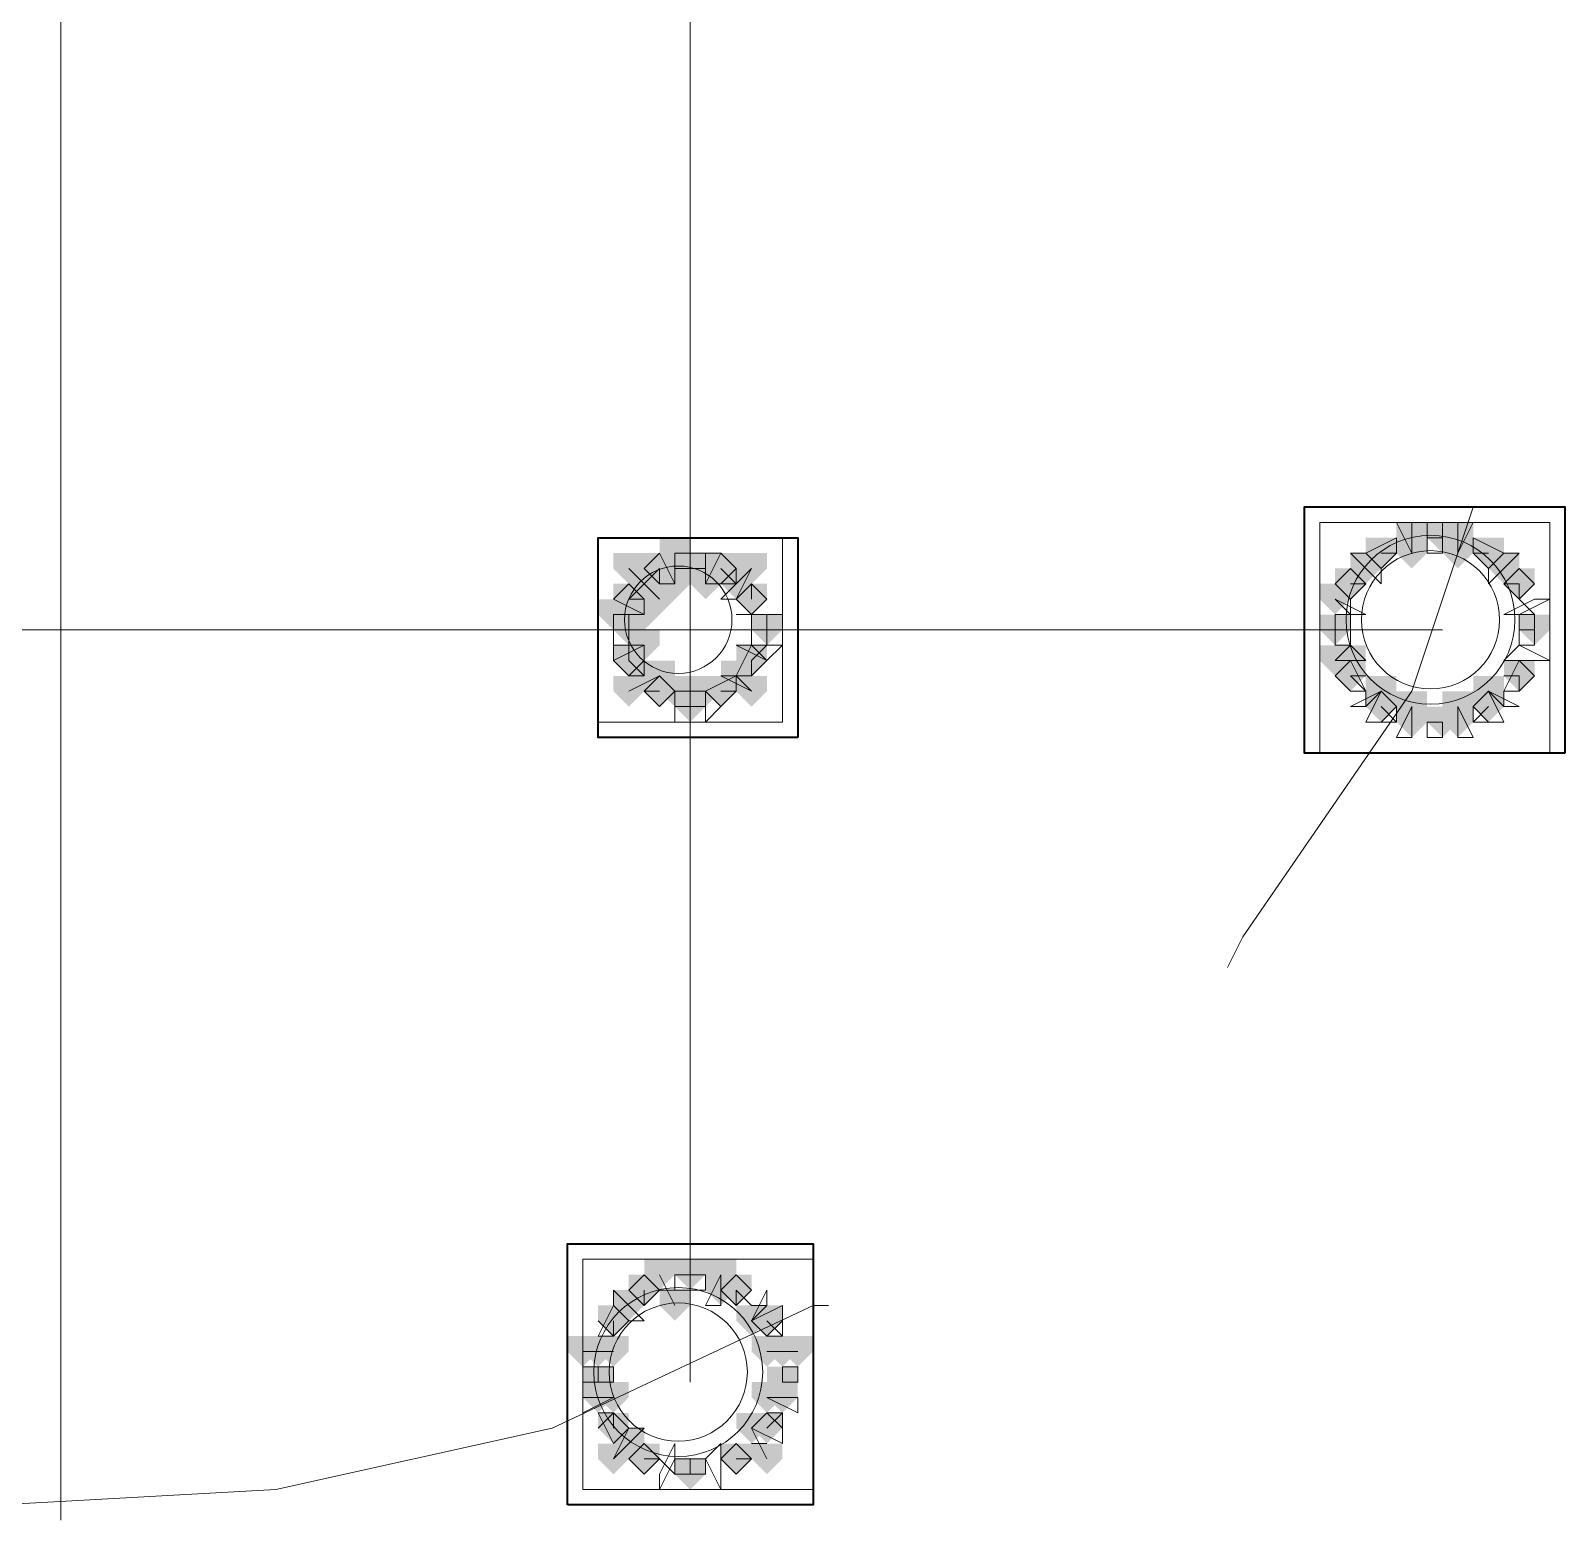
# Model space of a CAD drawing. Header units: millimetres. Extents: x 2315 to 4619, y 1334 to 1897.
# Drawn here: x 4199.89 to 4205.99, y 1548.66 to 1554.59 of the extents above; entities that cross this region are included whole.
import ezdxf

# ---------------------------------------------------------------- set-up
doc = ezdxf.new("R2010")
doc.units = ezdxf.units.MM
for name, color, linetype, true_color in [('PDF_10', 7, 'Continuous', 0x00b85c), ('PDF_AXIS', 7, 'Continuous', 0x00b85c), ('PDF_柱构件', 7, 'Continuous', 0x00b85c), ('PDF_转运站初步方案', 7, 'Continuous', 0x00b85c)]:
    doc.layers.add(name, color=color, linetype=linetype, true_color=true_color)
doc.layers.add('PDF_中心线层', color=1, linetype='Continuous')
doc.layers.add('PDF_粗实线层', color=7, linetype='Continuous')

msp = doc.modelspace()

# ---------------------------------------------------------------- hatches: boundary and pattern name
at = {"layer": 'PDF_10', "transparency": 33554559}
for points in [[(4205.5059, 1552.6298), (4205.4448, 1552.6298), (4205.4448, 1552.5687), (4205.5059, 1552.5076), (4205.567, 1552.5687), (4205.567, 1552.6298)], [(4205.5059, 1552.6298), (4205.4448, 1552.6298), (4205.4448, 1552.5687), (4205.5059, 1552.5076), (4205.567, 1552.5687), (4205.567, 1552.6298)], [(4205.5059, 1552.6298), (4205.4448, 1552.6298), (4205.4448, 1552.5687), (4205.5059, 1552.5076), (4205.567, 1552.5687), (4205.567, 1552.6298)], [(4205.2616, 1552.5687), (4205.2005, 1552.5687), (4205.2005, 1552.5076), (4205.2616, 1552.4466), (4205.3227, 1552.5076), (4205.3227, 1552.5687)], [(4205.2616, 1552.5687), (4205.2005, 1552.5687), (4205.2005, 1552.5076), (4205.2616, 1552.4466), (4205.3227, 1552.5076), (4205.3227, 1552.5687)], [(4205.6892, 1552.5687), (4205.6281, 1552.5687), (4205.6281, 1552.5076), (4205.6892, 1552.4466), (4205.7502, 1552.5076), (4205.7502, 1552.5687)], [(4205.6892, 1552.5687), (4205.6281, 1552.5687), (4205.6281, 1552.5076), (4205.6892, 1552.4466), (4205.7502, 1552.5076), (4205.7502, 1552.5687)], [(4202.3908, 1552.5076), (4202.3297, 1552.5076), (4202.3297, 1552.4466), (4202.3908, 1552.3855), (4202.4519, 1552.4466), (4202.4519, 1552.5076)], [(4202.3908, 1552.5076), (4202.3297, 1552.5076), (4202.3297, 1552.4466), (4202.3908, 1552.3855), (4202.4519, 1552.4466), (4202.4519, 1552.5076)], [(4202.5129, 1552.5076), (4202.4519, 1552.5076), (4202.4519, 1552.4466), (4202.5129, 1552.3855), (4202.574, 1552.4466), (4202.574, 1552.5076)], [(4202.5129, 1552.5076), (4202.4519, 1552.5076), (4202.4519, 1552.4466), (4202.5129, 1552.3855), (4202.574, 1552.4466), (4202.574, 1552.5076)], [(4202.6351, 1552.5076), (4202.574, 1552.5076), (4202.574, 1552.4466), (4202.6351, 1552.3855), (4202.6962, 1552.4466), (4202.6962, 1552.5076)], [(4202.6351, 1552.5076), (4202.574, 1552.5076), (4202.574, 1552.4466), (4202.6351, 1552.3855), (4202.6962, 1552.4466), (4202.6962, 1552.5076)], [(4205.1394, 1552.4466), (4205.0783, 1552.4466), (4205.0783, 1552.3855), (4205.1394, 1552.3244), (4205.2005, 1552.3855), (4205.2005, 1552.4466)], [(4205.1394, 1552.4466), (4205.0783, 1552.4466), (4205.0783, 1552.3855), (4205.1394, 1552.3244), (4205.2005, 1552.3855), (4205.2005, 1552.4466)], [(4205.8113, 1552.4466), (4205.7502, 1552.4466), (4205.7502, 1552.3855), (4205.8113, 1552.3244), (4205.8724, 1552.3855), (4205.8724, 1552.4466)], [(4205.8113, 1552.4466), (4205.7502, 1552.4466), (4205.7502, 1552.3855), (4205.8113, 1552.3244), (4205.8724, 1552.3855), (4205.8724, 1552.4466)], [(4202.2686, 1552.3855), (4202.2075, 1552.3855), (4202.2075, 1552.3244), (4202.2686, 1552.2633), (4202.3297, 1552.3244), (4202.3297, 1552.3855)], [(4202.2686, 1552.3855), (4202.2075, 1552.3855), (4202.2075, 1552.3244), (4202.2686, 1552.2633), (4202.3297, 1552.3244), (4202.3297, 1552.3855)], [(4202.7573, 1552.3855), (4202.6962, 1552.3855), (4202.6962, 1552.3244), (4202.7573, 1552.2633), (4202.8183, 1552.3244), (4202.8183, 1552.3855)], [(4202.7573, 1552.3855), (4202.6962, 1552.3855), (4202.6962, 1552.3244), (4202.7573, 1552.2633), (4202.8183, 1552.3244), (4202.8183, 1552.3855)], [(4202.7573, 1552.3855), (4202.6962, 1552.3855), (4202.6962, 1552.3244), (4202.7573, 1552.2633), (4202.8183, 1552.3244), (4202.8183, 1552.3855)], [(4202.2686, 1552.2633), (4202.2075, 1552.2633), (4202.2075, 1552.2022), (4202.2686, 1552.1412), (4202.3297, 1552.2022), (4202.3297, 1552.2633)], [(4202.2686, 1552.2633), (4202.2075, 1552.2633), (4202.2075, 1552.2022), (4202.2686, 1552.1412), (4202.3297, 1552.2022), (4202.3297, 1552.2633)], [(4202.8183, 1552.2633), (4202.7573, 1552.2633), (4202.7573, 1552.2022), (4202.8183, 1552.1412), (4202.8794, 1552.2022), (4202.8794, 1552.2633)], [(4202.8183, 1552.2633), (4202.7573, 1552.2633), (4202.7573, 1552.2022), (4202.8183, 1552.1412), (4202.8794, 1552.2022), (4202.8794, 1552.2633)], [(4205.0783, 1552.2633), (4205.0173, 1552.2633), (4205.0173, 1552.2022), (4205.0783, 1552.1412), (4205.1394, 1552.2022), (4205.1394, 1552.2633)], [(4205.0783, 1552.2633), (4205.0173, 1552.2633), (4205.0173, 1552.2022), (4205.0783, 1552.1412), (4205.1394, 1552.2022), (4205.1394, 1552.2633)], [(4205.8724, 1552.2633), (4205.8113, 1552.2633), (4205.8113, 1552.2022), (4205.8724, 1552.1412), (4205.9335, 1552.2022), (4205.9335, 1552.2633)], [(4205.8724, 1552.2633), (4205.8113, 1552.2633), (4205.8113, 1552.2022), (4205.8724, 1552.1412), (4205.9335, 1552.2022), (4205.9335, 1552.2633)], [(4202.2686, 1552.1412), (4202.2075, 1552.1412), (4202.2075, 1552.0801), (4202.2686, 1552.019), (4202.3297, 1552.0801), (4202.3297, 1552.1412)], [(4202.2686, 1552.1412), (4202.2075, 1552.1412), (4202.2075, 1552.0801), (4202.2686, 1552.019), (4202.3297, 1552.0801), (4202.3297, 1552.1412)], [(4202.7573, 1552.1412), (4202.6962, 1552.1412), (4202.6962, 1552.0801), (4202.7573, 1552.019), (4202.8183, 1552.0801), (4202.8183, 1552.1412)], [(4202.7573, 1552.1412), (4202.6962, 1552.1412), (4202.6962, 1552.0801), (4202.7573, 1552.019), (4202.8183, 1552.0801), (4202.8183, 1552.1412)], [(4205.1394, 1552.0801), (4205.0783, 1552.0801), (4205.0783, 1552.019), (4205.1394, 1551.9579), (4205.2005, 1552.019), (4205.2005, 1552.0801)], [(4205.1394, 1552.0801), (4205.0783, 1552.0801), (4205.0783, 1552.019), (4205.1394, 1551.9579), (4205.2005, 1552.019), (4205.2005, 1552.0801)], [(4205.8113, 1552.0801), (4205.7502, 1552.0801), (4205.7502, 1552.019), (4205.8113, 1551.9579), (4205.8724, 1552.019), (4205.8724, 1552.0801)], [(4205.8113, 1552.0801), (4205.7502, 1552.0801), (4205.7502, 1552.019), (4205.8113, 1551.9579), (4205.8724, 1552.019), (4205.8724, 1552.0801)], [(4202.3908, 1552.019), (4202.3297, 1552.019), (4202.3297, 1551.9579), (4202.3908, 1551.8968), (4202.4519, 1551.9579), (4202.4519, 1552.019)], [(4202.3908, 1552.019), (4202.3297, 1552.019), (4202.3297, 1551.9579), (4202.3908, 1551.8968), (4202.4519, 1551.9579), (4202.4519, 1552.019)], [(4202.3908, 1552.019), (4202.3297, 1552.019), (4202.3297, 1551.9579), (4202.3908, 1551.8968), (4202.4519, 1551.9579), (4202.4519, 1552.019)], [(4202.6351, 1552.019), (4202.574, 1552.019), (4202.574, 1551.9579), (4202.6351, 1551.8968), (4202.6962, 1551.9579), (4202.6962, 1552.019)], [(4202.6351, 1552.019), (4202.574, 1552.019), (4202.574, 1551.9579), (4202.6351, 1551.8968), (4202.6962, 1551.9579), (4202.6962, 1552.019)], [(4202.5129, 1551.9579), (4202.4519, 1551.9579), (4202.4519, 1551.8968), (4202.5129, 1551.8357), (4202.574, 1551.8968), (4202.574, 1551.9579)], [(4202.5129, 1551.9579), (4202.4519, 1551.9579), (4202.4519, 1551.8968), (4202.5129, 1551.8357), (4202.574, 1551.8968), (4202.574, 1551.9579)], [(4205.2616, 1551.9579), (4205.2005, 1551.9579), (4205.2005, 1551.8968), (4205.2616, 1551.8357), (4205.3227, 1551.8968), (4205.3227, 1551.9579)], [(4205.2616, 1551.9579), (4205.2005, 1551.9579), (4205.2005, 1551.8968), (4205.2616, 1551.8357), (4205.3227, 1551.8968), (4205.3227, 1551.9579)], [(4205.6892, 1551.9579), (4205.6281, 1551.9579), (4205.6281, 1551.8968), (4205.6892, 1551.8357), (4205.7502, 1551.8968), (4205.7502, 1551.9579)], [(4205.6892, 1551.9579), (4205.6281, 1551.9579), (4205.6281, 1551.8968), (4205.6892, 1551.8357), (4205.7502, 1551.8968), (4205.7502, 1551.9579)], [(4205.5059, 1551.8968), (4205.4448, 1551.8968), (4205.4448, 1551.8357), (4205.5059, 1551.7747), (4205.567, 1551.8357), (4205.567, 1551.8968)], [(4205.5059, 1551.8968), (4205.4448, 1551.8968), (4205.4448, 1551.8357), (4205.5059, 1551.7747), (4205.567, 1551.8357), (4205.567, 1551.8968)], [(4202.5129, 1549.6979), (4202.4519, 1549.6979), (4202.4519, 1549.6368), (4202.5129, 1549.5757), (4202.574, 1549.6368), (4202.574, 1549.6979)], [(4202.5129, 1549.6979), (4202.4519, 1549.6979), (4202.4519, 1549.6368), (4202.5129, 1549.5757), (4202.574, 1549.6368), (4202.574, 1549.6979)], [(4202.3297, 1549.6368), (4202.2686, 1549.6368), (4202.2686, 1549.5757), (4202.3297, 1549.5147), (4202.3908, 1549.5757), (4202.3908, 1549.6368)], [(4202.3297, 1549.6368), (4202.2686, 1549.6368), (4202.2686, 1549.5757), (4202.3297, 1549.5147), (4202.3908, 1549.5757), (4202.3908, 1549.6368)], [(4202.6962, 1549.6368), (4202.6351, 1549.6368), (4202.6351, 1549.5757), (4202.6962, 1549.5147), (4202.7573, 1549.5757), (4202.7573, 1549.6368)], [(4202.6962, 1549.6368), (4202.6351, 1549.6368), (4202.6351, 1549.5757), (4202.6962, 1549.5147), (4202.7573, 1549.5757), (4202.7573, 1549.6368)], [(4202.2075, 1549.5147), (4202.1464, 1549.5147), (4202.1464, 1549.4536), (4202.2075, 1549.3925), (4202.2686, 1549.4536), (4202.2686, 1549.5147)], [(4202.2075, 1549.5147), (4202.1464, 1549.5147), (4202.1464, 1549.4536), (4202.2075, 1549.3925), (4202.2686, 1549.4536), (4202.2686, 1549.5147)], [(4202.8183, 1549.5147), (4202.7573, 1549.5147), (4202.7573, 1549.4536), (4202.8183, 1549.3925), (4202.8794, 1549.4536), (4202.8794, 1549.5147)], [(4202.8183, 1549.5147), (4202.7573, 1549.5147), (4202.7573, 1549.4536), (4202.8183, 1549.3925), (4202.8794, 1549.4536), (4202.8794, 1549.5147)], [(4202.1464, 1549.2703), (4202.0854, 1549.2703), (4202.0854, 1549.2093), (4202.1464, 1549.1482), (4202.2075, 1549.2093), (4202.2075, 1549.2703)], [(4202.1464, 1549.2703), (4202.0854, 1549.2703), (4202.0854, 1549.2093), (4202.1464, 1549.1482), (4202.2075, 1549.2093), (4202.2075, 1549.2703)], [(4202.1464, 1549.2703), (4202.0854, 1549.2703), (4202.0854, 1549.2093), (4202.1464, 1549.1482), (4202.2075, 1549.2093), (4202.2075, 1549.2703)], [(4202.8794, 1549.2703), (4202.8183, 1549.2703), (4202.8183, 1549.2093), (4202.8794, 1549.1482), (4202.9405, 1549.2093), (4202.9405, 1549.2703)], [(4202.8794, 1549.2703), (4202.8183, 1549.2703), (4202.8183, 1549.2093), (4202.8794, 1549.1482), (4202.9405, 1549.2093), (4202.9405, 1549.2703)], [(4202.2075, 1549.0871), (4202.1464, 1549.0871), (4202.1464, 1549.026), (4202.2075, 1548.9649), (4202.2686, 1549.026), (4202.2686, 1549.0871)], [(4202.2075, 1549.0871), (4202.1464, 1549.0871), (4202.1464, 1549.026), (4202.2075, 1548.9649), (4202.2686, 1549.026), (4202.2686, 1549.0871)], [(4202.8183, 1549.0871), (4202.7573, 1549.0871), (4202.7573, 1549.026), (4202.8183, 1548.9649), (4202.8794, 1549.026), (4202.8794, 1549.0871)], [(4202.8183, 1549.0871), (4202.7573, 1549.0871), (4202.7573, 1549.026), (4202.8183, 1548.9649), (4202.8794, 1549.026), (4202.8794, 1549.0871)], [(4202.3297, 1548.9649), (4202.2686, 1548.9649), (4202.2686, 1548.9039), (4202.3297, 1548.8428), (4202.3908, 1548.9039), (4202.3908, 1548.9649)], [(4202.3297, 1548.9649), (4202.2686, 1548.9649), (4202.2686, 1548.9039), (4202.3297, 1548.8428), (4202.3908, 1548.9039), (4202.3908, 1548.9649)], [(4202.3297, 1548.9649), (4202.2686, 1548.9649), (4202.2686, 1548.9039), (4202.3297, 1548.8428), (4202.3908, 1548.9039), (4202.3908, 1548.9649)], [(4202.6962, 1548.9649), (4202.6351, 1548.9649), (4202.6351, 1548.9039), (4202.6962, 1548.8428), (4202.7573, 1548.9039), (4202.7573, 1548.9649)], [(4202.6962, 1548.9649), (4202.6351, 1548.9649), (4202.6351, 1548.9039), (4202.6962, 1548.8428), (4202.7573, 1548.9039), (4202.7573, 1548.9649)], [(4202.6962, 1548.9649), (4202.6351, 1548.9649), (4202.6351, 1548.9039), (4202.6962, 1548.8428), (4202.7573, 1548.9039), (4202.7573, 1548.9649)], [(4202.5129, 1548.9039), (4202.4519, 1548.9039), (4202.4519, 1548.8428), (4202.5129, 1548.7817), (4202.574, 1548.8428), (4202.574, 1548.9039)], [(4202.5129, 1548.9039), (4202.4519, 1548.9039), (4202.4519, 1548.8428), (4202.5129, 1548.7817), (4202.574, 1548.8428), (4202.574, 1548.9039)]]:
    msp.add_hatch(color=256, dxfattribs=at).paths.add_polyline_path(points)
at = {"layer": 'PDF_柱构件', "transparency": 33554559}
for points in [[(4205.3837, 1552.6298), (4205.3227, 1552.6298), (4205.3227, 1552.5687), (4205.3837, 1552.5076), (4205.4448, 1552.5687), (4205.4448, 1552.6298)], [(4205.567, 1552.6298), (4205.5059, 1552.6298), (4205.5059, 1552.5687), (4205.567, 1552.5076), (4205.6281, 1552.5687), (4205.6281, 1552.6298)], [(4202.4519, 1552.5687), (4202.3908, 1552.5687), (4202.3908, 1552.5076), (4202.4519, 1552.4466), (4202.5129, 1552.5076), (4202.5129, 1552.5687)], [(4205.3837, 1552.5687), (4205.3227, 1552.5687), (4205.3227, 1552.5076), (4205.3837, 1552.4466), (4205.4448, 1552.5076), (4205.4448, 1552.5687)], [(4205.567, 1552.5687), (4205.5059, 1552.5687), (4205.5059, 1552.5076), (4205.567, 1552.4466), (4205.6281, 1552.5076), (4205.6281, 1552.5687)], [(4202.2686, 1552.5076), (4202.2075, 1552.5076), (4202.2075, 1552.4466), (4202.2686, 1552.3855), (4202.3297, 1552.4466), (4202.3297, 1552.5076)], [(4202.4519, 1552.5076), (4202.3908, 1552.5076), (4202.3908, 1552.4466), (4202.4519, 1552.3855), (4202.5129, 1552.4466), (4202.5129, 1552.5076)], [(4202.574, 1552.5076), (4202.5129, 1552.5076), (4202.5129, 1552.4466), (4202.574, 1552.3855), (4202.6351, 1552.4466), (4202.6351, 1552.5076)], [(4202.7573, 1552.5076), (4202.6962, 1552.5076), (4202.6962, 1552.4466), (4202.7573, 1552.3855), (4202.8183, 1552.4466), (4202.8183, 1552.5076)], [(4205.2005, 1552.5076), (4205.1394, 1552.5076), (4205.1394, 1552.4466), (4205.2005, 1552.3855), (4205.2616, 1552.4466), (4205.2616, 1552.5076)], [(4205.7502, 1552.5076), (4205.6892, 1552.5076), (4205.6892, 1552.4466), (4205.7502, 1552.3855), (4205.8113, 1552.4466), (4205.8113, 1552.5076)], [(4202.3297, 1552.4466), (4202.2686, 1552.4466), (4202.2686, 1552.3855), (4202.3297, 1552.3244), (4202.3908, 1552.3855), (4202.3908, 1552.4466)], [(4202.4519, 1552.4466), (4202.3908, 1552.4466), (4202.3908, 1552.3855), (4202.4519, 1552.3244), (4202.5129, 1552.3855), (4202.5129, 1552.4466)], [(4202.574, 1552.4466), (4202.5129, 1552.4466), (4202.5129, 1552.3855), (4202.574, 1552.3244), (4202.6351, 1552.3855), (4202.6351, 1552.4466)], [(4202.6962, 1552.4466), (4202.6351, 1552.4466), (4202.6351, 1552.3855), (4202.6962, 1552.3244), (4202.7573, 1552.3855), (4202.7573, 1552.4466)], [(4202.3908, 1552.3855), (4202.3297, 1552.3855), (4202.3297, 1552.3244), (4202.3908, 1552.2633), (4202.4519, 1552.3244), (4202.4519, 1552.3855)], [(4205.0783, 1552.3855), (4205.0173, 1552.3855), (4205.0173, 1552.3244), (4205.0783, 1552.2633), (4205.1394, 1552.3244), (4205.1394, 1552.3855)], [(4202.2075, 1552.3244), (4202.1464, 1552.3244), (4202.1464, 1552.2633), (4202.2075, 1552.2022), (4202.2686, 1552.2633), (4202.2686, 1552.3244)], [(4202.2686, 1552.3244), (4202.2075, 1552.3244), (4202.2075, 1552.2633), (4202.2686, 1552.2022), (4202.3297, 1552.2633), (4202.3297, 1552.3244)], [(4202.3297, 1552.3244), (4202.2686, 1552.3244), (4202.2686, 1552.2633), (4202.3297, 1552.2022), (4202.3908, 1552.2633), (4202.3908, 1552.3244)], [(4202.3297, 1552.2022), (4202.2686, 1552.2022), (4202.2686, 1552.1412), (4202.3297, 1552.0801), (4202.3908, 1552.1412), (4202.3908, 1552.2022)], [(4205.0783, 1552.1412), (4205.0173, 1552.1412), (4205.0173, 1552.0801), (4205.0783, 1552.019), (4205.1394, 1552.0801), (4205.1394, 1552.1412)], [(4205.1394, 1552.1412), (4205.0783, 1552.1412), (4205.0783, 1552.0801), (4205.1394, 1552.019), (4205.2005, 1552.0801), (4205.2005, 1552.1412)], [(4202.3297, 1552.0801), (4202.2686, 1552.0801), (4202.2686, 1552.019), (4202.3297, 1551.9579), (4202.3908, 1552.019), (4202.3908, 1552.0801)], [(4202.3908, 1552.0801), (4202.3297, 1552.0801), (4202.3297, 1552.019), (4202.3908, 1551.9579), (4202.4519, 1552.019), (4202.4519, 1552.0801)], [(4202.6962, 1552.0801), (4202.6351, 1552.0801), (4202.6351, 1552.019), (4202.6962, 1551.9579), (4202.7573, 1552.019), (4202.7573, 1552.0801)], [(4202.2686, 1552.019), (4202.2075, 1552.019), (4202.2075, 1551.9579), (4202.2686, 1551.8968), (4202.3297, 1551.9579), (4202.3297, 1552.019)], [(4202.4519, 1552.019), (4202.3908, 1552.019), (4202.3908, 1551.9579), (4202.4519, 1551.8968), (4202.5129, 1551.9579), (4202.5129, 1552.019)], [(4202.574, 1552.019), (4202.5129, 1552.019), (4202.5129, 1551.9579), (4202.574, 1551.8968), (4202.6351, 1551.9579), (4202.6351, 1552.019)], [(4202.7573, 1552.019), (4202.6962, 1552.019), (4202.6962, 1551.9579), (4202.7573, 1551.8968), (4202.8183, 1551.9579), (4202.8183, 1552.019)], [(4205.2616, 1552.019), (4205.2005, 1552.019), (4205.2005, 1551.9579), (4205.2616, 1551.8968), (4205.3227, 1551.9579), (4205.3227, 1552.019)], [(4205.6892, 1552.019), (4205.6281, 1552.019), (4205.6281, 1551.9579), (4205.6892, 1551.8968), (4205.7502, 1551.9579), (4205.7502, 1552.019)], [(4205.3837, 1551.9579), (4205.3227, 1551.9579), (4205.3227, 1551.8968), (4205.3837, 1551.8357), (4205.4448, 1551.8968), (4205.4448, 1551.9579)], [(4205.567, 1551.9579), (4205.5059, 1551.9579), (4205.5059, 1551.8968), (4205.567, 1551.8357), (4205.6281, 1551.8968), (4205.6281, 1551.9579)], [(4205.3837, 1551.8968), (4205.3227, 1551.8968), (4205.3227, 1551.8357), (4205.3837, 1551.7747), (4205.4448, 1551.8357), (4205.4448, 1551.8968)], [(4205.567, 1551.8968), (4205.5059, 1551.8968), (4205.5059, 1551.8357), (4205.567, 1551.7747), (4205.6281, 1551.8357), (4205.6281, 1551.8968)], [(4202.3908, 1549.6979), (4202.3297, 1549.6979), (4202.3297, 1549.6368), (4202.3908, 1549.5757), (4202.4519, 1549.6368), (4202.4519, 1549.6979)], [(4202.6351, 1549.6979), (4202.574, 1549.6979), (4202.574, 1549.6368), (4202.6351, 1549.5757), (4202.6962, 1549.6368), (4202.6962, 1549.6979)], [(4202.6351, 1549.6368), (4202.574, 1549.6368), (4202.574, 1549.5757), (4202.6351, 1549.5147), (4202.6962, 1549.5757), (4202.6962, 1549.6368)], [(4202.2686, 1549.5757), (4202.2075, 1549.5757), (4202.2075, 1549.5147), (4202.2686, 1549.4536), (4202.3297, 1549.5147), (4202.3297, 1549.5757)], [(4202.4519, 1549.5757), (4202.3908, 1549.5757), (4202.3908, 1549.5147), (4202.4519, 1549.4536), (4202.5129, 1549.5147), (4202.5129, 1549.5757)], [(4202.7573, 1549.5147), (4202.6962, 1549.5147), (4202.6962, 1549.4536), (4202.7573, 1549.3925), (4202.8183, 1549.4536), (4202.8183, 1549.5147)], [(4202.0854, 1549.3925), (4202.0243, 1549.3925), (4202.0243, 1549.3314), (4202.0854, 1549.2703), (4202.1464, 1549.3314), (4202.1464, 1549.3925)], [(4202.1464, 1549.3925), (4202.0854, 1549.3925), (4202.0854, 1549.3314), (4202.1464, 1549.2703), (4202.2075, 1549.3314), (4202.2075, 1549.3925)], [(4202.2075, 1549.3925), (4202.1464, 1549.3925), (4202.1464, 1549.3314), (4202.2075, 1549.2703), (4202.2686, 1549.3314), (4202.2686, 1549.3925)], [(4202.8183, 1549.3925), (4202.7573, 1549.3925), (4202.7573, 1549.3314), (4202.8183, 1549.2703), (4202.8794, 1549.3314), (4202.8794, 1549.3925)], [(4202.8794, 1549.3925), (4202.8183, 1549.3925), (4202.8183, 1549.3314), (4202.8794, 1549.2703), (4202.9405, 1549.3314), (4202.9405, 1549.3925)], [(4202.9405, 1549.3925), (4202.8794, 1549.3925), (4202.8794, 1549.3314), (4202.9405, 1549.2703), (4203.0016, 1549.3314), (4203.0016, 1549.3925)], [(4202.1464, 1549.2093), (4202.0854, 1549.2093), (4202.0854, 1549.1482), (4202.1464, 1549.0871), (4202.2075, 1549.1482), (4202.2075, 1549.2093)], [(4202.2075, 1549.2093), (4202.1464, 1549.2093), (4202.1464, 1549.1482), (4202.2075, 1549.0871), (4202.2686, 1549.1482), (4202.2686, 1549.2093)], [(4202.8183, 1549.2093), (4202.7573, 1549.2093), (4202.7573, 1549.1482), (4202.8183, 1549.0871), (4202.8794, 1549.1482), (4202.8794, 1549.2093)], [(4202.8794, 1549.2093), (4202.8183, 1549.2093), (4202.8183, 1549.1482), (4202.8794, 1549.0871), (4202.9405, 1549.1482), (4202.9405, 1549.2093)], [(4202.7573, 1549.0871), (4202.6962, 1549.0871), (4202.6962, 1549.026), (4202.7573, 1548.9649), (4202.8183, 1549.026), (4202.8183, 1549.0871)], [(4202.2686, 1549.026), (4202.2075, 1549.026), (4202.2075, 1548.9649), (4202.2686, 1548.9039), (4202.3297, 1548.9649), (4202.3297, 1549.026)], [(4202.2075, 1548.9649), (4202.1464, 1548.9649), (4202.1464, 1548.9039), (4202.2075, 1548.8428), (4202.2686, 1548.9039), (4202.2686, 1548.9649)], [(4202.8183, 1548.9649), (4202.7573, 1548.9649), (4202.7573, 1548.9039), (4202.8183, 1548.8428), (4202.8794, 1548.9039), (4202.8794, 1548.9649)]]:
    msp.add_hatch(color=256, dxfattribs=at).paths.add_polyline_path(points)
at = {"layer": 'PDF_转运站初步方案', "transparency": 33554559}
for points in [[(4205.5059, 1552.6298), (4205.4448, 1552.6298), (4205.4448, 1552.5687), (4205.5059, 1552.5076), (4205.567, 1552.5687), (4205.567, 1552.6298)], [(4205.5059, 1552.6298), (4205.4448, 1552.6298), (4205.4448, 1552.5687), (4205.5059, 1552.5076), (4205.567, 1552.5687), (4205.567, 1552.6298)], [(4205.2616, 1552.5687), (4205.2005, 1552.5687), (4205.2005, 1552.5076), (4205.2616, 1552.4466), (4205.3227, 1552.5076), (4205.3227, 1552.5687)], [(4205.2616, 1552.5687), (4205.2005, 1552.5687), (4205.2005, 1552.5076), (4205.2616, 1552.4466), (4205.3227, 1552.5076), (4205.3227, 1552.5687)], [(4205.6892, 1552.5687), (4205.6281, 1552.5687), (4205.6281, 1552.5076), (4205.6892, 1552.4466), (4205.7502, 1552.5076), (4205.7502, 1552.5687)], [(4205.6892, 1552.5687), (4205.6281, 1552.5687), (4205.6281, 1552.5076), (4205.6892, 1552.4466), (4205.7502, 1552.5076), (4205.7502, 1552.5687)], [(4202.3908, 1552.5076), (4202.3297, 1552.5076), (4202.3297, 1552.4466), (4202.3908, 1552.3855), (4202.4519, 1552.4466), (4202.4519, 1552.5076)], [(4202.3908, 1552.5076), (4202.3297, 1552.5076), (4202.3297, 1552.4466), (4202.3908, 1552.3855), (4202.4519, 1552.4466), (4202.4519, 1552.5076)], [(4202.5129, 1552.5076), (4202.4519, 1552.5076), (4202.4519, 1552.4466), (4202.5129, 1552.3855), (4202.574, 1552.4466), (4202.574, 1552.5076)], [(4202.5129, 1552.5076), (4202.4519, 1552.5076), (4202.4519, 1552.4466), (4202.5129, 1552.3855), (4202.574, 1552.4466), (4202.574, 1552.5076)], [(4202.6351, 1552.5076), (4202.574, 1552.5076), (4202.574, 1552.4466), (4202.6351, 1552.3855), (4202.6962, 1552.4466), (4202.6962, 1552.5076)], [(4202.6351, 1552.5076), (4202.574, 1552.5076), (4202.574, 1552.4466), (4202.6351, 1552.3855), (4202.6962, 1552.4466), (4202.6962, 1552.5076)], [(4205.1394, 1552.4466), (4205.0783, 1552.4466), (4205.0783, 1552.3855), (4205.1394, 1552.3244), (4205.2005, 1552.3855), (4205.2005, 1552.4466)], [(4205.1394, 1552.4466), (4205.0783, 1552.4466), (4205.0783, 1552.3855), (4205.1394, 1552.3244), (4205.2005, 1552.3855), (4205.2005, 1552.4466)], [(4205.8113, 1552.4466), (4205.7502, 1552.4466), (4205.7502, 1552.3855), (4205.8113, 1552.3244), (4205.8724, 1552.3855), (4205.8724, 1552.4466)], [(4205.8113, 1552.4466), (4205.7502, 1552.4466), (4205.7502, 1552.3855), (4205.8113, 1552.3244), (4205.8724, 1552.3855), (4205.8724, 1552.4466)], [(4202.2686, 1552.3855), (4202.2075, 1552.3855), (4202.2075, 1552.3244), (4202.2686, 1552.2633), (4202.3297, 1552.3244), (4202.3297, 1552.3855)], [(4202.2686, 1552.3855), (4202.2075, 1552.3855), (4202.2075, 1552.3244), (4202.2686, 1552.2633), (4202.3297, 1552.3244), (4202.3297, 1552.3855)], [(4202.7573, 1552.3855), (4202.6962, 1552.3855), (4202.6962, 1552.3244), (4202.7573, 1552.2633), (4202.8183, 1552.3244), (4202.8183, 1552.3855)], [(4202.7573, 1552.3855), (4202.6962, 1552.3855), (4202.6962, 1552.3244), (4202.7573, 1552.2633), (4202.8183, 1552.3244), (4202.8183, 1552.3855)], [(4202.2686, 1552.2633), (4202.2075, 1552.2633), (4202.2075, 1552.2022), (4202.2686, 1552.1412), (4202.3297, 1552.2022), (4202.3297, 1552.2633)], [(4202.2686, 1552.2633), (4202.2075, 1552.2633), (4202.2075, 1552.2022), (4202.2686, 1552.1412), (4202.3297, 1552.2022), (4202.3297, 1552.2633)], [(4202.8183, 1552.2633), (4202.7573, 1552.2633), (4202.7573, 1552.2022), (4202.8183, 1552.1412), (4202.8794, 1552.2022), (4202.8794, 1552.2633)], [(4202.8183, 1552.2633), (4202.7573, 1552.2633), (4202.7573, 1552.2022), (4202.8183, 1552.1412), (4202.8794, 1552.2022), (4202.8794, 1552.2633)], [(4205.0783, 1552.2633), (4205.0173, 1552.2633), (4205.0173, 1552.2022), (4205.0783, 1552.1412), (4205.1394, 1552.2022), (4205.1394, 1552.2633)], [(4205.0783, 1552.2633), (4205.0173, 1552.2633), (4205.0173, 1552.2022), (4205.0783, 1552.1412), (4205.1394, 1552.2022), (4205.1394, 1552.2633)], [(4205.8724, 1552.2633), (4205.8113, 1552.2633), (4205.8113, 1552.2022), (4205.8724, 1552.1412), (4205.9335, 1552.2022), (4205.9335, 1552.2633)], [(4205.8724, 1552.2633), (4205.8113, 1552.2633), (4205.8113, 1552.2022), (4205.8724, 1552.1412), (4205.9335, 1552.2022), (4205.9335, 1552.2633)], [(4202.2686, 1552.1412), (4202.2075, 1552.1412), (4202.2075, 1552.0801), (4202.2686, 1552.019), (4202.3297, 1552.0801), (4202.3297, 1552.1412)], [(4202.2686, 1552.1412), (4202.2075, 1552.1412), (4202.2075, 1552.0801), (4202.2686, 1552.019), (4202.3297, 1552.0801), (4202.3297, 1552.1412)], [(4202.7573, 1552.1412), (4202.6962, 1552.1412), (4202.6962, 1552.0801), (4202.7573, 1552.019), (4202.8183, 1552.0801), (4202.8183, 1552.1412)], [(4202.7573, 1552.1412), (4202.6962, 1552.1412), (4202.6962, 1552.0801), (4202.7573, 1552.019), (4202.8183, 1552.0801), (4202.8183, 1552.1412)], [(4205.1394, 1552.0801), (4205.0783, 1552.0801), (4205.0783, 1552.019), (4205.1394, 1551.9579), (4205.2005, 1552.019), (4205.2005, 1552.0801)], [(4205.1394, 1552.0801), (4205.0783, 1552.0801), (4205.0783, 1552.019), (4205.1394, 1551.9579), (4205.2005, 1552.019), (4205.2005, 1552.0801)], [(4205.8113, 1552.0801), (4205.7502, 1552.0801), (4205.7502, 1552.019), (4205.8113, 1551.9579), (4205.8724, 1552.019), (4205.8724, 1552.0801)], [(4205.8113, 1552.0801), (4205.7502, 1552.0801), (4205.7502, 1552.019), (4205.8113, 1551.9579), (4205.8724, 1552.019), (4205.8724, 1552.0801)], [(4202.3908, 1552.019), (4202.3297, 1552.019), (4202.3297, 1551.9579), (4202.3908, 1551.8968), (4202.4519, 1551.9579), (4202.4519, 1552.019)], [(4202.3908, 1552.019), (4202.3297, 1552.019), (4202.3297, 1551.9579), (4202.3908, 1551.8968), (4202.4519, 1551.9579), (4202.4519, 1552.019)], [(4202.6351, 1552.019), (4202.574, 1552.019), (4202.574, 1551.9579), (4202.6351, 1551.8968), (4202.6962, 1551.9579), (4202.6962, 1552.019)], [(4202.6351, 1552.019), (4202.574, 1552.019), (4202.574, 1551.9579), (4202.6351, 1551.8968), (4202.6962, 1551.9579), (4202.6962, 1552.019)], [(4202.5129, 1551.9579), (4202.4519, 1551.9579), (4202.4519, 1551.8968), (4202.5129, 1551.8357), (4202.574, 1551.8968), (4202.574, 1551.9579)], [(4202.5129, 1551.9579), (4202.4519, 1551.9579), (4202.4519, 1551.8968), (4202.5129, 1551.8357), (4202.574, 1551.8968), (4202.574, 1551.9579)], [(4205.2616, 1551.9579), (4205.2005, 1551.9579), (4205.2005, 1551.8968), (4205.2616, 1551.8357), (4205.3227, 1551.8968), (4205.3227, 1551.9579)], [(4205.2616, 1551.9579), (4205.2005, 1551.9579), (4205.2005, 1551.8968), (4205.2616, 1551.8357), (4205.3227, 1551.8968), (4205.3227, 1551.9579)], [(4205.6892, 1551.9579), (4205.6281, 1551.9579), (4205.6281, 1551.8968), (4205.6892, 1551.8357), (4205.7502, 1551.8968), (4205.7502, 1551.9579)], [(4205.6892, 1551.9579), (4205.6281, 1551.9579), (4205.6281, 1551.8968), (4205.6892, 1551.8357), (4205.7502, 1551.8968), (4205.7502, 1551.9579)], [(4205.5059, 1551.8968), (4205.4448, 1551.8968), (4205.4448, 1551.8357), (4205.5059, 1551.7747), (4205.567, 1551.8357), (4205.567, 1551.8968)], [(4205.5059, 1551.8968), (4205.4448, 1551.8968), (4205.4448, 1551.8357), (4205.5059, 1551.7747), (4205.567, 1551.8357), (4205.567, 1551.8968)], [(4202.5129, 1549.6979), (4202.4519, 1549.6979), (4202.4519, 1549.6368), (4202.5129, 1549.5757), (4202.574, 1549.6368), (4202.574, 1549.6979)], [(4202.5129, 1549.6979), (4202.4519, 1549.6979), (4202.4519, 1549.6368), (4202.5129, 1549.5757), (4202.574, 1549.6368), (4202.574, 1549.6979)], [(4202.3297, 1549.6368), (4202.2686, 1549.6368), (4202.2686, 1549.5757), (4202.3297, 1549.5147), (4202.3908, 1549.5757), (4202.3908, 1549.6368)], [(4202.3297, 1549.6368), (4202.2686, 1549.6368), (4202.2686, 1549.5757), (4202.3297, 1549.5147), (4202.3908, 1549.5757), (4202.3908, 1549.6368)], [(4202.6962, 1549.6368), (4202.6351, 1549.6368), (4202.6351, 1549.5757), (4202.6962, 1549.5147), (4202.7573, 1549.5757), (4202.7573, 1549.6368)], [(4202.6962, 1549.6368), (4202.6351, 1549.6368), (4202.6351, 1549.5757), (4202.6962, 1549.5147), (4202.7573, 1549.5757), (4202.7573, 1549.6368)], [(4202.2075, 1549.5147), (4202.1464, 1549.5147), (4202.1464, 1549.4536), (4202.2075, 1549.3925), (4202.2686, 1549.4536), (4202.2686, 1549.5147)], [(4202.2075, 1549.5147), (4202.1464, 1549.5147), (4202.1464, 1549.4536), (4202.2075, 1549.3925), (4202.2686, 1549.4536), (4202.2686, 1549.5147)], [(4202.8183, 1549.5147), (4202.7573, 1549.5147), (4202.7573, 1549.4536), (4202.8183, 1549.3925), (4202.8794, 1549.4536), (4202.8794, 1549.5147)], [(4202.8183, 1549.5147), (4202.7573, 1549.5147), (4202.7573, 1549.4536), (4202.8183, 1549.3925), (4202.8794, 1549.4536), (4202.8794, 1549.5147)], [(4202.1464, 1549.2703), (4202.0854, 1549.2703), (4202.0854, 1549.2093), (4202.1464, 1549.1482), (4202.2075, 1549.2093), (4202.2075, 1549.2703)], [(4202.1464, 1549.2703), (4202.0854, 1549.2703), (4202.0854, 1549.2093), (4202.1464, 1549.1482), (4202.2075, 1549.2093), (4202.2075, 1549.2703)], [(4202.8794, 1549.2703), (4202.8183, 1549.2703), (4202.8183, 1549.2093), (4202.8794, 1549.1482), (4202.9405, 1549.2093), (4202.9405, 1549.2703)], [(4202.8794, 1549.2703), (4202.8183, 1549.2703), (4202.8183, 1549.2093), (4202.8794, 1549.1482), (4202.9405, 1549.2093), (4202.9405, 1549.2703)], [(4202.2075, 1549.0871), (4202.1464, 1549.0871), (4202.1464, 1549.026), (4202.2075, 1548.9649), (4202.2686, 1549.026), (4202.2686, 1549.0871)], [(4202.2075, 1549.0871), (4202.1464, 1549.0871), (4202.1464, 1549.026), (4202.2075, 1548.9649), (4202.2686, 1549.026), (4202.2686, 1549.0871)], [(4202.8183, 1549.0871), (4202.7573, 1549.0871), (4202.7573, 1549.026), (4202.8183, 1548.9649), (4202.8794, 1549.026), (4202.8794, 1549.0871)], [(4202.8183, 1549.0871), (4202.7573, 1549.0871), (4202.7573, 1549.026), (4202.8183, 1548.9649), (4202.8794, 1549.026), (4202.8794, 1549.0871)], [(4202.3297, 1548.9649), (4202.2686, 1548.9649), (4202.2686, 1548.9039), (4202.3297, 1548.8428), (4202.3908, 1548.9039), (4202.3908, 1548.9649)], [(4202.3297, 1548.9649), (4202.2686, 1548.9649), (4202.2686, 1548.9039), (4202.3297, 1548.8428), (4202.3908, 1548.9039), (4202.3908, 1548.9649)], [(4202.6962, 1548.9649), (4202.6351, 1548.9649), (4202.6351, 1548.9039), (4202.6962, 1548.8428), (4202.7573, 1548.9039), (4202.7573, 1548.9649)], [(4202.6962, 1548.9649), (4202.6351, 1548.9649), (4202.6351, 1548.9039), (4202.6962, 1548.8428), (4202.7573, 1548.9039), (4202.7573, 1548.9649)], [(4202.5129, 1548.9039), (4202.4519, 1548.9039), (4202.4519, 1548.8428), (4202.5129, 1548.7817), (4202.574, 1548.8428), (4202.574, 1548.9039)], [(4202.5129, 1548.9039), (4202.4519, 1548.9039), (4202.4519, 1548.8428), (4202.5129, 1548.7817), (4202.574, 1548.8428), (4202.574, 1548.9039)]]:
    msp.add_hatch(color=256, dxfattribs=at).paths.add_polyline_path(points)

# ---------------------------------------------------------------- linework, layer by layer
at = {"layer": 'PDF_10', "lineweight": 18}
for points in [[(4205.4448, 1552.5687), (4205.5059, 1552.5687)], [(4202.5129, 1552.5076), (4202.5129, 1552.4466), (4202.574, 1552.4466)], [(4205.2616, 1552.5076), (4205.3227, 1552.5076), (4205.2616, 1552.5076)], [(4205.6892, 1552.5076), (4205.6281, 1552.5076), (4205.6892, 1552.5076)], [(4202.3297, 1552.3244), (4202.2686, 1552.3244), (4202.3297, 1552.3855), (4202.3908, 1552.4466), (4202.3908, 1552.3855)], [(4202.6351, 1552.4466), (4202.6962, 1552.3855)], [(4202.6351, 1552.3855), (4202.6962, 1552.4466)], [(4202.7573, 1552.3855), (4202.7573, 1552.3244)], [(4205.1394, 1552.3244), (4205.2005, 1552.3855), (4205.1394, 1552.3855)], [(4205.7502, 1552.3855), (4205.8113, 1552.3855), (4205.8113, 1552.3244)], [(4202.2686, 1552.1412), (4202.2686, 1552.2022), (4202.2075, 1552.2022)], [(4202.7573, 1552.2022), (4202.8183, 1552.2022), (4202.8183, 1552.1412)], [(4205.0783, 1552.1412), (4205.0783, 1552.2022), (4205.1394, 1552.2022)], [(4205.8113, 1552.2022), (4205.8724, 1552.2022), (4205.8724, 1552.1412)], [(4202.3297, 1552.019), (4202.2686, 1552.0801)], [(4202.3297, 1552.0801), (4202.2686, 1552.019)], [(4202.7573, 1552.019), (4202.7573, 1552.0801), (4202.7573, 1552.019)], [(4205.2005, 1551.9579), (4205.1394, 1552.019), (4205.2005, 1552.019)], [(4205.7502, 1552.019), (4205.8113, 1552.019), (4205.8113, 1551.9579)], [(4202.3908, 1551.9579), (4202.3297, 1551.9579)], [(4202.574, 1551.8968), (4202.5129, 1551.8968), (4202.5129, 1551.9579)], [(4202.6962, 1551.9579), (4202.6351, 1551.9579), (4202.6962, 1551.9579)], [(4205.3227, 1551.8357), (4205.2616, 1551.8968)], [(4205.3227, 1551.8968), (4205.2616, 1551.8357)], [(4205.6892, 1551.8968), (4205.6281, 1551.8357)], [(4205.6281, 1551.8968), (4205.6892, 1551.8357)], [(4205.5059, 1551.7747), (4205.5059, 1551.8357), (4205.4448, 1551.8357)], [(4202.574, 1549.6368), (4202.5129, 1549.6368), (4202.5129, 1549.5757)], [(4202.3908, 1549.5757), (4202.3297, 1549.5147), (4202.3297, 1549.5757)], [(4202.7573, 1549.5147), (4202.6962, 1549.5757), (4202.6962, 1549.5147)], [(4202.2075, 1549.4536), (4202.2075, 1549.3925), (4202.1464, 1549.4536)], [(4202.8794, 1549.3925), (4202.8183, 1549.4536)], [(4202.8183, 1549.3925), (4202.8794, 1549.4536)], [(4202.1464, 1549.2703), (4202.1464, 1549.2093)], [(4202.9405, 1549.2093), (4202.8794, 1549.2093), (4202.8794, 1549.2703)], [(4202.1464, 1549.026), (4202.2075, 1549.0871), (4202.2075, 1549.026)], [(4202.8183, 1549.026), (4202.8794, 1549.0871)], [(4202.8183, 1549.0871), (4202.8794, 1549.026)], [(4202.3297, 1548.9039), (4202.3908, 1548.9039)], [(4202.5129, 1548.9039), (4202.5129, 1548.8428), (4202.574, 1548.8428)], [(4202.6962, 1548.9039), (4202.7573, 1548.9039)]]:
    msp.add_lwpolyline(points, dxfattribs=at)
at = {"layer": 'PDF_AXIS', "lineweight": 18}
for points in [[(4205.9335, 1551.7136), (4205.9335, 1552.6298), (4205.0173, 1552.6298), (4205.0173, 1551.7136)], [(4202.8794, 1551.8357), (4202.8794, 1552.5687), (4202.1464, 1552.5687), (4202.1464, 1551.8357)], [(4202.0854, 1548.7817), (4202.0854, 1549.6979), (4203.0016, 1549.6979), (4203.0016, 1548.7817)]]:
    msp.add_lwpolyline(points, close=True, dxfattribs=at)
at = {"layer": 'PDF_中心线层', "color": 112, "lineweight": 18, "true_color": 0x00b85c}
msp.add_lwpolyline([(4200.0086, 1560.6925), (4200.0086, 1548.6595)], close=True, dxfattribs=at)
for points in [[(4202.5129, 1549.2093), (4202.5129, 1560.1428)], [(4194.0227, 1554.7066), (4194.1448, 1553.546), (4194.4502, 1552.4466), (4195, 1551.4693), (4195.6718, 1550.553), (4196.527, 1549.8201), (4197.5043, 1549.2093), (4198.6037, 1548.8428), (4199.7643, 1548.7206), (4200.8637, 1548.7817), (4201.9632, 1549.026), (4203.0016, 1549.5147), (4203.0627, 1549.5147)], [(4204.6508, 1550.8584), (4204.7119, 1550.9806), (4205.3837, 1551.9579), (4205.6281, 1552.6909)], [(4205.5059, 1552.2022), (4194.5724, 1552.2022)]]:
    msp.add_lwpolyline(points, dxfattribs=at)
at = {"layer": 'PDF_柱构件', "lineweight": 18}
for points in [[(4205.3227, 1552.6298), (4205.3837, 1552.5076), (4205.3837, 1552.6298)], [(4205.4448, 1552.5076), (4205.5059, 1552.5076), (4205.5059, 1552.6298), (4205.4448, 1552.6298)], [(4205.567, 1552.6298), (4205.567, 1552.5076), (4205.6281, 1552.6298)], [(4205.2616, 1552.4466), (4205.3227, 1552.5076), (4205.3227, 1552.5687), (4205.2005, 1552.5076)], [(4205.6281, 1552.5076), (4205.6892, 1552.4466), (4205.7502, 1552.5076), (4205.6281, 1552.5687)], [(4202.3908, 1552.3855), (4202.4519, 1552.3855), (4202.3908, 1552.5076), (4202.3297, 1552.4466)], [(4202.4519, 1552.5076), (4202.4519, 1552.3855)], [(4202.4519, 1552.4466), (4202.574, 1552.4466), (4202.574, 1552.5076), (4202.4519, 1552.5076)], [(4202.574, 1552.5076), (4202.574, 1552.3855), (4202.6351, 1552.5076)], [(4202.574, 1552.3855), (4202.6962, 1552.3855), (4202.6962, 1552.4466), (4202.6351, 1552.5076)], [(4205.1394, 1552.5076), (4205.2616, 1552.3855), (4205.2616, 1552.4466), (4205.2005, 1552.5076)], [(4205.7502, 1552.5076), (4205.6892, 1552.4466), (4205.6892, 1552.3855), (4205.8113, 1552.5076)], [(4202.2686, 1552.4466), (4202.3908, 1552.3244)], [(4202.7573, 1552.4466), (4202.6351, 1552.3244), (4202.6962, 1552.3244)], [(4205.1394, 1552.3244), (4205.2005, 1552.3855), (4205.1394, 1552.4466), (4205.0783, 1552.3855)], [(4205.7502, 1552.3855), (4205.8113, 1552.3244), (4205.8724, 1552.3855), (4205.8113, 1552.4466)], [(4202.3297, 1552.2633), (4202.3297, 1552.3244), (4202.2686, 1552.3855), (4202.2075, 1552.3244)], [(4202.6962, 1552.3244), (4202.7573, 1552.2633), (4202.8183, 1552.3244), (4202.7573, 1552.3855)], [(4205.0783, 1552.3244), (4205.1394, 1552.2633), (4205.2005, 1552.2633)], [(4205.8724, 1552.3244), (4205.7502, 1552.2633), (4205.8113, 1552.2633), (4205.9335, 1552.3244)], [(4202.2075, 1552.2633), (4202.3297, 1552.2633)], [(4202.2686, 1552.1412), (4202.2686, 1552.2633), (4202.2075, 1552.2633), (4202.2075, 1552.1412)], [(4202.7573, 1552.2633), (4202.7573, 1552.1412), (4202.8183, 1552.1412), (4202.8183, 1552.2633)], [(4205.1394, 1552.1412), (4205.1394, 1552.2633), (4205.0783, 1552.2633), (4205.0783, 1552.1412)], [(4205.8113, 1552.2633), (4205.8113, 1552.1412), (4205.8724, 1552.1412), (4205.8724, 1552.2633)], [(4202.2075, 1552.0801), (4202.3297, 1552.1412), (4202.2075, 1552.1412)], [(4202.3297, 1552.019), (4202.3297, 1552.1412), (4202.2075, 1552.0801), (4202.2686, 1552.019)], [(4202.8794, 1552.1412), (4202.7573, 1552.1412), (4202.6962, 1552.1412), (4202.8183, 1552.0801)], [(4202.7573, 1552.1412), (4202.6962, 1552.019), (4202.7573, 1552.019), (4202.8183, 1552.0801)], [(4205.0783, 1552.0801), (4205.2005, 1552.0801), (4205.1394, 1552.1412)], [(4205.9335, 1552.0801), (4205.8113, 1552.1412), (4205.7502, 1552.0801), (4205.8724, 1552.0801)], [(4205.2005, 1551.9579), (4205.1394, 1552.0801), (4205.0783, 1552.019), (4205.1394, 1551.9579)], [(4205.8113, 1552.0801), (4205.7502, 1551.9579), (4205.8113, 1551.9579), (4205.8724, 1552.019)], [(4202.2686, 1551.9579), (4202.3908, 1552.019)], [(4202.4519, 1551.9579), (4202.3908, 1552.019), (4202.3297, 1551.9579), (4202.3908, 1551.8968)], [(4202.6962, 1552.019), (4202.574, 1551.9579), (4202.6351, 1551.8968), (4202.6962, 1551.9579)], [(4202.7573, 1551.9579), (4202.6962, 1552.019), (4202.6351, 1552.019)], [(4202.574, 1551.9579), (4202.4519, 1551.9579), (4202.4519, 1551.8968), (4202.574, 1551.8968)], [(4205.3227, 1551.8968), (4205.2616, 1551.9579), (4205.2005, 1551.8357), (4205.3227, 1551.8357)], [(4205.6892, 1551.9579), (4205.6281, 1551.8968), (4205.6281, 1551.8357), (4205.7502, 1551.8357)], [(4205.8113, 1551.8968), (4205.6892, 1551.9579), (4205.7502, 1551.8968)], [(4205.3837, 1551.7747), (4205.3837, 1551.8968), (4205.3227, 1551.7747)], [(4205.6281, 1551.7747), (4205.567, 1551.8968), (4205.567, 1551.7747)], [(4205.5059, 1551.8357), (4205.4448, 1551.8357), (4205.4448, 1551.7747), (4205.5059, 1551.7747)], [(4202.3908, 1549.5757), (4202.3297, 1549.5147), (4202.2686, 1549.5757), (4202.3297, 1549.6368)], [(4202.3908, 1549.6368), (4202.4519, 1549.5147)], [(4202.574, 1549.5757), (4202.4519, 1549.5757), (4202.4519, 1549.6368), (4202.574, 1549.6368)], [(4202.6351, 1549.6368), (4202.6351, 1549.5147), (4202.574, 1549.5147)], [(4202.6962, 1549.5147), (4202.6351, 1549.5757), (4202.6962, 1549.6368), (4202.7573, 1549.5757)], [(4202.2075, 1549.5757), (4202.3297, 1549.4536), (4202.2686, 1549.4536), (4202.2075, 1549.5147)], [(4202.2686, 1549.4536), (4202.2075, 1549.3925), (4202.1464, 1549.3925), (4202.2075, 1549.5147)], [(4202.8183, 1549.3925), (4202.7573, 1549.4536), (4202.8794, 1549.5147), (4202.8794, 1549.3925)], [(4202.0854, 1549.3314), (4202.2075, 1549.3314)], [(4202.9405, 1549.3314), (4202.8183, 1549.3314)], [(4202.2075, 1549.2703), (4202.2075, 1549.2093), (4202.0854, 1549.2093), (4202.0854, 1549.2703)], [(4202.8794, 1549.2093), (4202.8794, 1549.2703), (4202.9405, 1549.2703), (4202.9405, 1549.2093)], [(4202.0854, 1549.1482), (4202.2075, 1549.1482), (4202.0854, 1549.0871)], [(4202.9405, 1549.0871), (4202.8183, 1549.1482), (4202.9405, 1549.1482)], [(4202.2075, 1549.0871), (4202.2686, 1549.026), (4202.2075, 1548.9649), (4202.1464, 1549.0871)], [(4202.7573, 1549.026), (4202.8183, 1549.0871), (4202.8794, 1549.0871), (4202.8794, 1548.9649)], [(4202.2075, 1548.9039), (4202.2686, 1549.026), (4202.3297, 1549.026)], [(4202.8183, 1548.9039), (4202.7573, 1549.026)], [(4202.3297, 1548.9649), (4202.3908, 1548.9039), (4202.3297, 1548.8428), (4202.2686, 1548.9039)], [(4202.3908, 1548.8428), (4202.4519, 1548.9649), (4202.4519, 1548.9039), (4202.3908, 1548.7817)], [(4202.6351, 1548.7817), (4202.574, 1548.9039), (4202.6351, 1548.9649), (4202.6351, 1548.8428)], [(4202.6351, 1548.9039), (4202.6962, 1548.9649), (4202.7573, 1548.9039), (4202.6962, 1548.8428)], [(4202.4519, 1548.9039), (4202.574, 1548.9039), (4202.574, 1548.8428), (4202.4519, 1548.8428)]]:
    msp.add_lwpolyline(points, close=True, dxfattribs=at)
for points in [[(4205.1394, 1552.2633), (4205.1394, 1552.3244)], [(4205.8113, 1552.3244), (4205.8724, 1552.2633)], [(4202.8183, 1552.2633), (4202.6962, 1552.2633), (4202.7573, 1552.2633), (4202.8794, 1552.2633), (4202.8183, 1552.2633), (4202.7573, 1552.2633)], [(4202.2686, 1552.0801), (4202.2686, 1552.1412)], [(4202.8183, 1552.1412), (4202.7573, 1552.0801)], [(4205.8724, 1552.0801), (4205.8113, 1552.0801)], [(4202.4519, 1551.8968), (4202.4519, 1551.9579), (4202.4519, 1551.8968), (4202.4519, 1551.8357), (4202.4519, 1551.9579)], [(4202.574, 1551.8968), (4202.574, 1551.9579), (4202.574, 1551.8357), (4202.6351, 1551.8968), (4202.574, 1551.9579)], [(4205.2005, 1551.8968), (4205.2616, 1551.9579), (4205.1394, 1551.8968), (4205.2005, 1551.8968), (4205.2005, 1551.9579)], [(4205.7502, 1551.9579), (4205.7502, 1551.8968)], [(4202.4519, 1549.5757), (4202.3908, 1549.5757)], [(4202.8183, 1549.5147), (4202.7573, 1549.4536), (4202.8183, 1549.5757), (4202.8183, 1549.5147), (4202.7573, 1549.5147)], [(4202.7573, 1548.9649), (4202.8183, 1548.9649)], [(4202.3908, 1548.9039), (4202.4519, 1548.8428)], [(4202.6351, 1548.8428), (4202.6351, 1548.9039)]]:
    msp.add_lwpolyline(points, dxfattribs=at)
at = {"layer": 'PDF_粗实线层', "color": 112, "lineweight": 35, "true_color": 0x00b85c}
for points in [[(4205.9946, 1551.7136), (4205.9946, 1552.6909), (4204.9562, 1552.6909), (4204.9562, 1551.7136)], [(4202.9405, 1551.7747), (4202.1464, 1551.7747), (4202.1464, 1552.5687), (4202.9405, 1552.5687)], [(4202.0243, 1548.7206), (4202.0243, 1549.759), (4203.0016, 1549.759), (4203.0016, 1548.7206)]]:
    msp.add_lwpolyline(points, close=True, dxfattribs=at)
at = {"layer": 'PDF_转运站初步方案', "lineweight": 18}
for centre, radius in [((4205.4584, 1552.2426), 0.3359), ((4205.4584, 1552.2426), 0.2749), ((4202.4653, 1552.2426), 0.2138), ((4202.4653, 1552.2426), 0.2138), ((4202.4653, 1549.2495), 0.3359), ((4202.4653, 1549.2495), 0.2749)]:
    msp.add_circle(centre, radius, dxfattribs=at)

doc.saveas('drawing.dxf')
